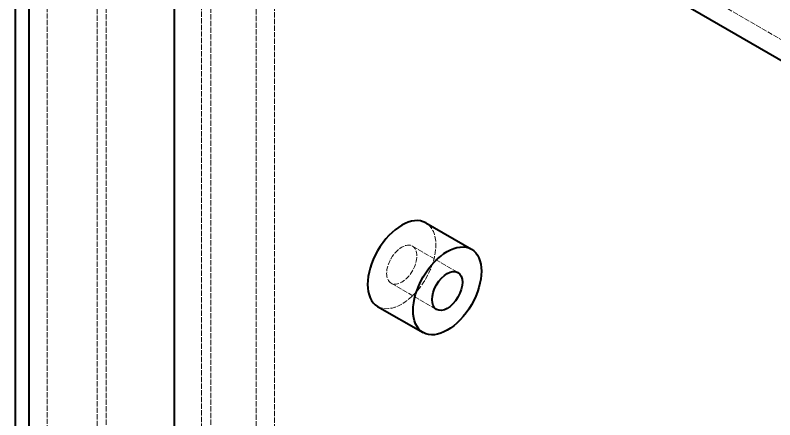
# Model space of a CAD drawing. Header units: millimetres. Extents: x 0 to 3567, y 0 to 2523.
# Drawn here: x 3189.8 to 3260.6, y 2081.6 to 2119.4 of the extents above; entities that cross this region are included whole.
import ezdxf

# ---------------------------------------------------------------- set-up
doc = ezdxf.new("R2010")
doc.units = ezdxf.units.MM
doc.header["$LTSCALE"] = 3
doc.linetypes.add('DASHED', pattern=[0.2067, 0.1654, -0.0413])
doc.layers.add('가려진 것(ISO)', color=2, linetype='DASHED', lineweight=18, true_color=0xffff00)
doc.layers.add('가시적인 것(ISO)', color=3, linetype='Continuous', lineweight=40, true_color=0x00ff00)

msp = doc.modelspace()

# ---------------------------------------------------------------- linework, layer by layer
at = {"layer": '가려진 것(ISO)'}
for p, q in [((3192.7236, 2262.152), (3192.7236, 1935.8799)), ((3197.3905, 2259.4575), (3197.3905, 1945.9228)), ((3198.239, 2258.9676), (3198.239, 1945.4329)), ((3212.2397, 1956.9455), (3212.2397, 2250.8843)), ((3213.9368, 1957.9253), (3213.9368, 2249.9045)), ((3207.1486, 1953.0264), (3207.1486, 2248.9247)), ((3207.9971, 2248.4348), (3207.9971, 1952.5365)), ((3252.9691, 2121.8452), (3264, 2115.4765)), ((3226.8132, 2097.8035), (3231.0559, 2095.354)), ((3224.8191, 2094.3496), (3229.0618, 2091.9001))]:
    msp.add_line(p, q, dxfattribs=at)
msp.add_ellipse((3225.8162, 2096.0766), major_axis=(2.25, 3.8971), ratio=0.5773503, start_param=3.1415927, end_param=6.2831853, dxfattribs=at)
msp.add_ellipse((3225.8162, 2096.0766), major_axis=(-0.9971, -1.7269), ratio=0.5773503, dxfattribs=at)
at = {"layer": '가시적인 것(ISO)'}
for p, q in [((3204.603, 1927.0618), (3204.603, 2255.2934)), ((3189.7538, 2196.8881), (3189.7538, 1992.953)), ((3191.0265, 2196.7666), (3191.0265, 1993.6879)), ((3252.1206, 2120.3755), (3264, 2113.5169)), ((3228.0662, 2099.9737), (3232.3088, 2097.5242)), ((3223.5662, 2092.1794), (3227.8088, 2089.7299))]:
    msp.add_line(p, q, dxfattribs=at)
msp.add_ellipse((3225.8162, 2096.0766), major_axis=(-2.25, -3.8971), ratio=0.5773503, start_param=3.1415927, end_param=6.2831853, dxfattribs=at)
for major_axis in [(-2.25, -3.8971), (-0.9971, -1.7269)]:
    msp.add_ellipse((3230.0588, 2093.6271), major_axis=major_axis, ratio=0.5773503, dxfattribs=at)

doc.saveas('drawing.dxf')
